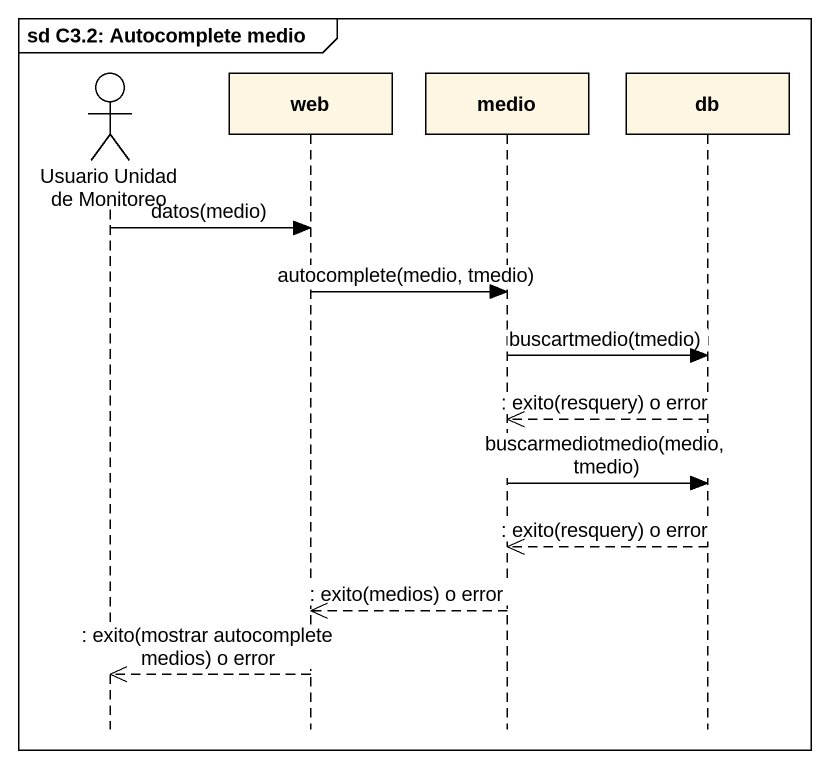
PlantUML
@startuml
mainframe sd C3.2: Autocomplete medio
hide footbox
actor "Usuario Unidad de Monitoreo" as Usuario_Unidad_de_Monitoreo
participant web
participant medio
participant db

Usuario_Unidad_de_Monitoreo -> web : datos(medio)
web -> medio : autocomplete(medio, tmedio)
medio -> db : buscartmedio(tmedio)
db -->> medio : : exito(resquery) o error
medio -> db : buscarmediotmedio(medio, tmedio)
db -->> medio : : exito(resquery) o error
medio -->> web : : exito(medios) o error
web -->> Usuario_Unidad_de_Monitoreo : : exito(mostrar autocomplete medios) o error
@enduml
